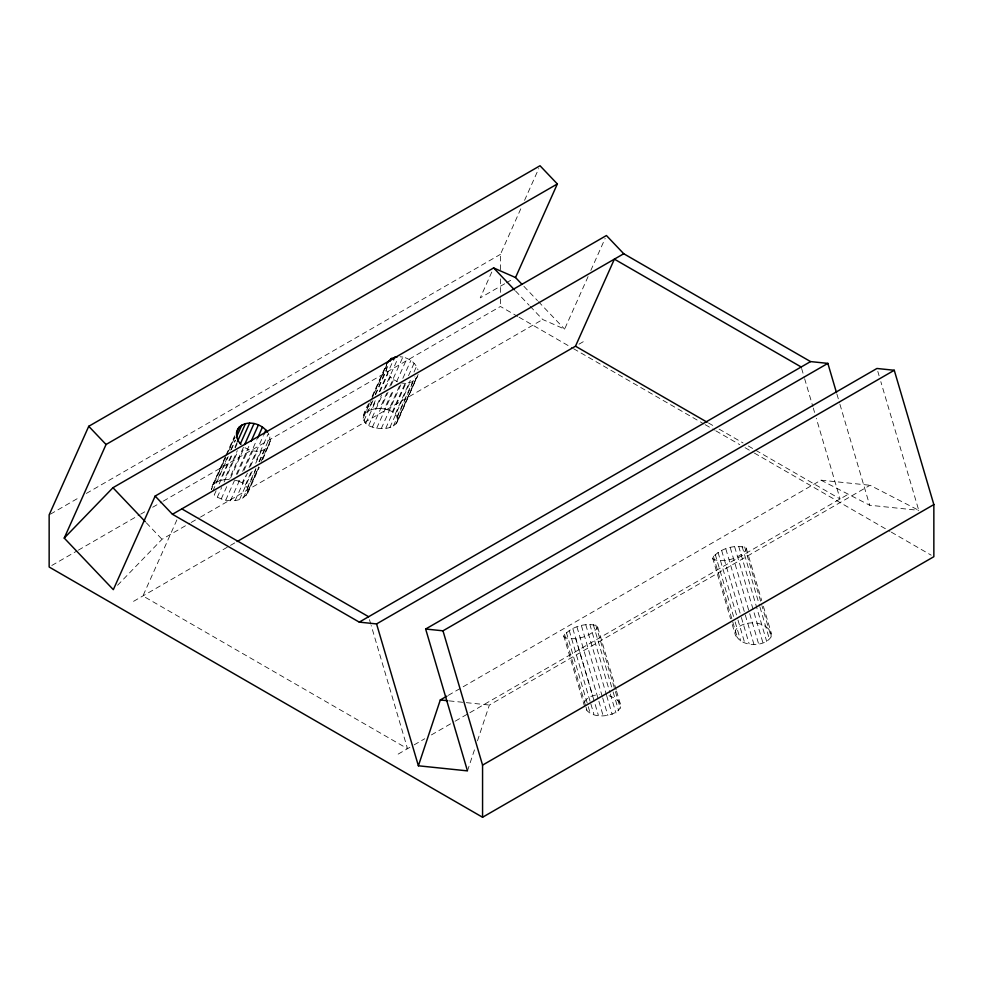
<?xml version="1.0" encoding="UTF-8"?>
<svg xmlns="http://www.w3.org/2000/svg" width="983" height="983" viewBox="0 0 983 983"><rect width="100%" height="100%" fill="white"/><g stroke="black" fill="none" stroke-linecap="round" stroke-linejoin="round"><path stroke-width="0.74" stroke-dasharray="4.92 3.69" d="M225.439 456.505L211.861 486.892L211.419 489.62L225.795 457.464M216.1 490.824L214.245 494.977C223.288 502.632 244.558 504.181 248.158 490.443L258.652 466.937M418.144 374.449L397.599 421.535C392.524 429.792 380.704 429.583 372.434 427.077C359.483 423.759 362.862 411.877 369.055 403.239M397.599 421.535L398.017 418.942L417.148 376.12M616.132 689.783L597.345 625.999C586.421 622.03 570.791 626.65 563.763 635.89L584.873 707.514C594.826 727.027 642.378 708.104 608.747 695.62M771.139 636.837C771.495 620.715 742.792 618.454 735.284 630.558C734.928 646.667 763.631 648.94 771.139 636.837L762.132 606.29M262.94 459.086L270.399 440.667L268.445 433.356L255.334 462.723M371.193 400.093L386.098 366.733L386.81 363.489M467.466 770.881L475.563 746.552M477.468 740.826L489.374 705.044L870.053 485.27L918.761 510.337L880.817 381.637M746.183 547.936L746.589 549.325C739.56 558.577 723.93 563.185 713.019 559.216L712.601 557.828C719.63 548.575 735.259 543.968 746.183 547.936L761.714 600.613M176.879 519.933L142.916 595.944L407.515 748.702L371.205 625.52M226.053 455.129L234.691 435.801M211.861 486.892L225.967 456.542M226.582 455.154L234.667 437.066M228.916 450.472L234.532 437.89M213.532 484.373L216.297 482.248L227.515 457.132M230.636 450.153L234.998 440.396M212.844 490.996L228.216 456.616M231.288 449.735L235.588 440.101M216.297 482.248L219.983 480.638L231.804 454.207M234.912 447.253L237.394 441.686M219.184 483.906L232.787 453.458M235.269 447.916L237.124 443.763M219.983 480.638L224.345 479.679L237.296 450.681M217.304 497.238L221.654 487.507M224.136 481.94L237.812 451.344M243.44 447.277L229.076 479.434L224.345 479.679M221.224 499.008L227.466 485.024M230.587 478.033L244.337 447.277C251.795 452.573 265.029 453.47 269.637 444.083M236.313 474.396L249.829 444.132M225.721 500.163L234.286 480.994M237.345 474.138L248.367 449.489M233.856 479.901L238.353 481.056L239.594 478.291M242.678 471.361L256.907 439.536M230.501 500.63L240.38 478.512M244.091 470.218L252.742 450.853M248.158 490.443L247.347 487.679L242.273 482.825L245.381 475.87M249.104 467.527L263.395 435.543M235.232 500.384L247.409 473.106M250.456 466.286L257.165 451.295M245.332 485.086L250.96 472.504M239.594 499.413L252.631 470.23M255.74 463.276L261.331 450.767M247.347 487.679L255.912 468.51M258.971 461.666L269.981 437.005M243.28 497.816L256.28 468.719M259.377 461.789L264.955 449.317M261.122 461.408L270.399 440.667M246.045 495.69L259.094 466.495M262.191 459.553L267.781 447.044M247.716 493.171L259.291 467.269M372.115 396.382L386.208 364.865M363.55 415.563L369.448 403.509M372.532 396.604L386.724 364.828M363.132 418.156L370.579 401.482M365.123 413.179L367.753 411.152L372.704 400.069M375.187 394.527L388.174 365.443M363.894 420.785L373.061 400.278M375.494 394.81L386.491 370.21L386.098 366.733M367.753 411.152L371.267 409.628L375.58 399.97M379.291 391.676L392.868 361.289M365.799 423.255L375.641 401.224M379.954 391.578L387.953 373.675L386.491 370.21M371.267 409.628L375.408 408.719L381.527 395.019M383.972 389.538L397.451 359.385M368.711 425.393L381.723 396.296M385.434 387.978L390.386 376.894L387.953 373.675M375.408 408.719L379.893 408.486L386.724 393.188M389.833 386.245L402.87 357.062C409.567 358.562 415.92 363.132 417.996 369.891M372.434 427.077L388.015 392.205M391.136 385.225L393.63 379.647L390.386 376.894M379.893 408.486L384.439 408.928L392.979 389.796M396.653 381.588L407.023 358.353M376.71 428.183L393.802 389.944M384.439 408.928L388.715 410.022L399.786 385.238M402.858 378.357L410.857 360.454M381.257 428.625L401.003 384.427M398.017 418.942L395.338 413.855L392.426 411.705L405.438 382.608M408.535 375.678L414.101 363.206M385.741 428.379L405.819 383.456L413.216 381.576L417.677 376.612M395.338 413.855L410.304 380.372M414.04 372.004L416.534 366.426M389.882 427.47L409.776 382.965M397.255 416.325L414.949 376.71M393.384 425.946L413.216 381.576M396.026 423.931L415.907 379.413M491.795 272.021L480.245 297.874L505.078 283.559M500.433 269.674L500.433 254.351L522.084 205.889M524.553 200.36L538.782 168.523M530.169 306.34L542.702 319.512L564.611 329.108L588.326 276.039M590.82 270.448L605.172 238.328M584.504 702.034C587.269 696.714 593.769 694.932 599.347 694.698M117.555 585.278L162.023 539.298L189.879 523.214M50.477 514.134L79.672 497.263M86.32 493.441L500.433 254.351M506.38 282.809L512.917 279.037M51.804 565.483L77.018 550.935M78.345 550.161L139.402 514.908M140.729 514.146L144.722 511.848M152.684 507.253L161.974 501.883M163.301 501.121L500.433 306.475L517.722 316.452M191.206 522.452L199.156 517.857M200.483 517.083L542.702 319.512M133.553 601.338L229.162 546.143M230.489 545.381L235.797 542.309M578.999 344.173L584.848 340.794M448.26 695.362L820.977 480.171L870.053 485.27M398.152 754.108L412.823 745.642M414.15 744.868L424.767 738.737M431.402 734.915L453.962 721.891M455.289 721.129L468.547 713.461M469.874 712.7L849.447 493.564M563.763 635.89L564.168 637.291C575.092 641.26 590.722 636.652 597.75 627.4L597.345 625.999M400.069 356.78L402.87 357.062M401.617 383.038L405.819 383.456M820.977 480.171L869.672 505.237L918.761 510.337M449.219 700.879L489.374 705.044M388.715 410.022L392.426 411.705M238.353 481.056L242.273 482.825M393.63 379.647L397.464 381.748M708.448 422.96L713.769 426.032M719.089 429.104L743.013 442.928M748.333 445.999L840.084 498.959L816.308 418.316M519.049 317.214L572.229 347.921M573.556 348.695L703.853 423.919M705.18 424.681L714.481 430.05M715.808 430.824L739.744 444.635M745.065 447.707L753.039 452.315M754.366 453.077L889.971 531.373M891.311 532.147L931.196 555.174M523.89 286.311L537.455 300.577M538.5 301.683L564.611 329.108M515.547 290.98L529.124 305.246M146.356 522.833L162.023 539.298M877.807 371.402L879.097 375.789M836.914 394.097L839.507 402.87M839.937 404.332L869.672 505.237M801.612 368.453L804.205 377.251M804.635 378.713L812.855 406.581M813.285 408.043L814.575 412.442M763.386 606.339L771.581 634.109M744.647 546.929L761.874 605.368M742.079 546.376L759.687 606.093M759.97 607.101L769.468 639.355M738.663 546.302L766.703 641.481M734.633 546.732L763.017 643.079M730.258 547.629L758.655 644.037M725.835 548.932L753.924 644.295M721.669 550.554L740.949 616.022M741.379 617.484L749.144 643.828M718.045 552.385L737.557 618.553M737.987 620.027L744.647 642.673M715.219 554.289L733.539 616.464M735.149 621.969L740.727 640.904M713.363 556.145L737.668 638.643M712.601 557.828L730.566 618.774M732.237 624.451L735.653 636.038M616.525 691.11L620.789 705.585M595.796 624.991L614.989 690.103M615.419 691.553L620.347 708.313M593.24 624.438L612.741 690.619M613.122 691.946L618.688 710.832M589.825 624.377L609.902 692.573M610.332 694.023L615.923 712.958M585.794 624.807L606.486 695.042M606.658 695.681L612.225 714.555M581.42 625.704L602.247 696.443M602.677 697.918L607.875 715.526M576.996 627.007L603.144 715.771M572.831 628.629L592.626 695.78M575.719 638.483L598.364 715.305M569.206 630.447L590.451 702.575M590.881 704.025L593.867 714.15M566.368 632.352L589.947 712.38M564.512 634.207L585.585 705.72M586.015 707.182L586.876 710.119M369.485 619.659L370.775 624.058M500.433 278.877L500.433 297.271M500.433 298.807L500.433 306.475"/><path stroke-width="1.47" d="M521.801 284.124L515.534 277.538L557.349 183.956L540.023 165.746L88.74 426.303L49.15 514.895L49.15 567.019L482.567 817.254L933.85 556.697L933.85 504.574L894.26 370.272L876.947 368.478L425.651 629.022L467.466 770.881L418.389 765.794L440.298 699.957L446.933 696.124M836.484 392.635L827.858 363.378L810.545 361.584L623.738 253.737L606.425 235.527L155.142 496.083L113.328 589.665L64.239 538.082L106.053 444.5L557.349 183.956M236.534 432.889L239.016 427.322C247.261 419.471 261.613 423.489 267.597 432.237M236.239 437.595L241.855 425.049M237.394 441.686L245.48 423.599M240.393 443.775L249.645 423.071M244.693 444.476L254.056 423.501M251.058 441.379L258.431 424.877M257.521 438.148L262.473 427.077M264.022 434.142L265.877 429.976M390.042 361.289L391.271 358.525L397.353 356.804M393.483 359.901L394.711 357.136M237.124 541.547L575.485 346.2L614.387 259.143L801.182 366.991M239.016 427.322C234.581 432.373 236.559 439.979 240.921 444.39M386.81 363.489L391.271 358.525M64.239 538.082L112.947 487.715L493.626 267.929L515.534 277.538M155.142 496.083L172.455 514.281L623.738 253.737M172.455 514.281L359.262 622.128L810.545 361.584M359.262 622.128L376.575 623.922L827.858 363.378M425.651 629.022L442.977 630.816L894.26 370.272M482.567 817.254L482.567 765.118L933.85 504.574M440.298 699.957L447.732 700.732M575.485 346.2L707.121 422.199M181.818 508.875L368.613 616.722M493.626 267.929L514.514 289.887M88.74 426.303L106.053 444.5M112.947 487.715L145.312 521.74M442.977 630.816L482.567 765.118M376.575 623.922L418.389 765.794"/></g></svg>
